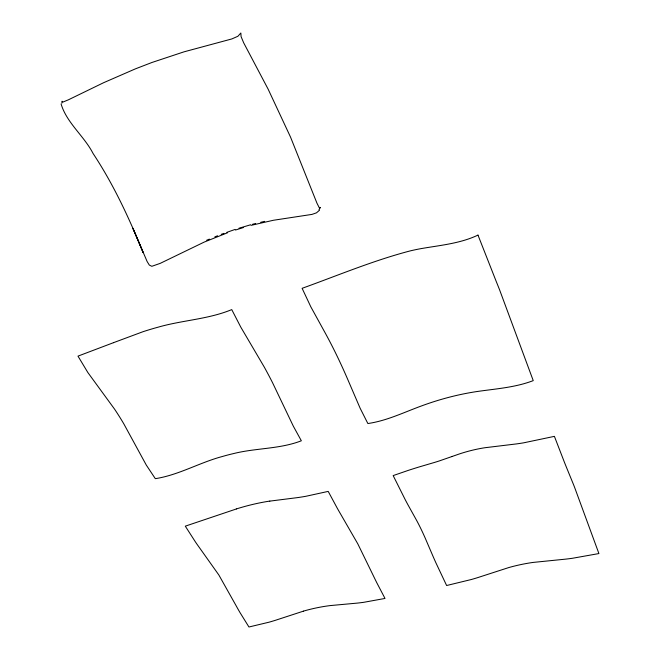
<?xml version="1.0" encoding="UTF-8"?>
<svg xmlns="http://www.w3.org/2000/svg" width="660" height="660" viewBox="0 0 660 660"><rect width="100%" height="100%" fill="white"/><g stroke="black" fill="none" stroke-linecap="round" stroke-linejoin="round"><path stroke-width="0.99" d="M61.875 103.166L62.048 101.211L62.782 102.127L68.227 99.891L103.612 82.706L135.44 68.846L152.006 62.461L184.074 51.818L231.858 38.932L237.913 36.259L240.85 33L241.09 36.63L243.68 42.826L268.133 89.158L290.548 137.14L316.948 203.156L319.308 207.834L320.438 207.446L318.986 209.731M319.481 210.243L316.47 212.842L311.974 214.401L273.364 220.275L251.13 225.34M206.662 240.224L209.385 239.118M214.838 236.89L217.561 235.785M227.568 232.757L204.163 242.104L160.198 263.373L151.833 266.302L149.308 265.072L147.114 261.5L132.907 228.286L143.137 252.574C129.203 218.262 113.561 184.453 93.076 153.499C84.224 136.142 66.586 122.776 61.091 103.942M221.215 234.341L223.996 233.359M226.776 232.378L235.117 229.424M235.48 230.035L243.35 227.56M236.346 508.976L185.295 526.16L195.517 542.074A205.276 77.434 74.4 0 0 199.774 548.122L218.856 575L236.173 605.822A196.004 69.886 76.1 0 0 239.877 612.373L248.944 627L268.966 622.215A157.674 94.116 -30.3 0 0 275.426 620.293L303.361 611.168M238.97 228.228L250.676 224.763M252.648 224.235L255.651 223.509M260.667 222.313L264.668 221.356M269.808 501.121L296.885 497.698A162.682 88.019 -26.2 0 0 305.902 496.279L328.201 491.395L337.318 508.315A250.123 66.866 74.1 0 0 341.063 514.841L357.819 543.889L373.543 576.114A235.315 59.639 75.3 0 0 376.901 582.953L385.003 598.447L363.792 602.299A162.277 100.534 -25.9 0 1 357.151 603.116L330.396 605.566A161.098 117.439 -37.8 0 0 303.369 611.143M236.354 508.942A197.043 127.685 -36 0 1 269.825 501.072M477.98 235.1C460.226 243.54 440.443 245.248 421.336 248.572A123.296 63.112 -24 0 0 410.297 250.874C373.329 260.51 338.002 275.393 302.115 288.313L310.819 306.826L325.495 333.49A307.114 103.859 77.2 0 1 347.317 378.444L360.121 408.202L367.859 423.53C386.636 420.865 403.829 412.376 421.484 405.941A197.216 130.944 -23.9 0 1 476.363 391.627C495.445 388.814 515.064 387.61 533.239 380.622L499.603 289.872A248.143 40.458 75.3 0 0 496.114 281.176L477.98 235.1M113.512 342.672L77.979 356.128L87.879 372.57L114.576 409.15A250.627 134.681 79 0 1 123.733 423.704L146.281 465.053L155.323 478.673C178.72 475.027 199.51 462.594 222.247 456.53A163.696 97.622 -33.7 0 1 233.764 453.527C256.047 447.95 279.733 449.163 301.348 440.789L293.296 426.112L272.53 382.668A322.641 132.206 78.2 0 0 264.28 367.092L240.768 327.104L231.751 309.606C208.213 319.349 182.325 320.166 158.029 327.203A199.386 97.787 -32.5 0 0 142.906 331.741L113.512 342.672M451.918 456.547L439.436 460.886A129.946 73.153 -23.3 0 1 434.214 462.52L419.397 466.876A420.791 346.723 -31 0 0 407.921 470.506L393.17 475.588L405.199 499.628A227.667 51.109 74.3 0 0 407.971 504.834L416.617 520.402A155.578 41.077 78.1 0 1 425.172 538.024L433.315 556.982A217.536 46.282 75.2 0 0 435.864 562.732L446.622 585.519L471.364 579.505A168.506 105.443 -22.9 0 0 477.964 577.533L508.786 567.559A148.681 116.77 -21.6 0 1 533.148 562.419L565.331 559.168A177.004 110.789 -17.6 0 0 572.336 558.294L598.909 553.558L574.687 487.583A116.911 15.031 75.9 0 0 573.507 484.555L566.593 467.676A236.445 26.045 74.3 0 1 564.349 462.091L554.408 436.359L523.619 442.835A163.68 90.857 -19.5 0 1 516.615 443.899L484.861 447.736A111.556 74.679 -22.8 0 0 459.104 454.039L451.918 456.547"/></g></svg>
